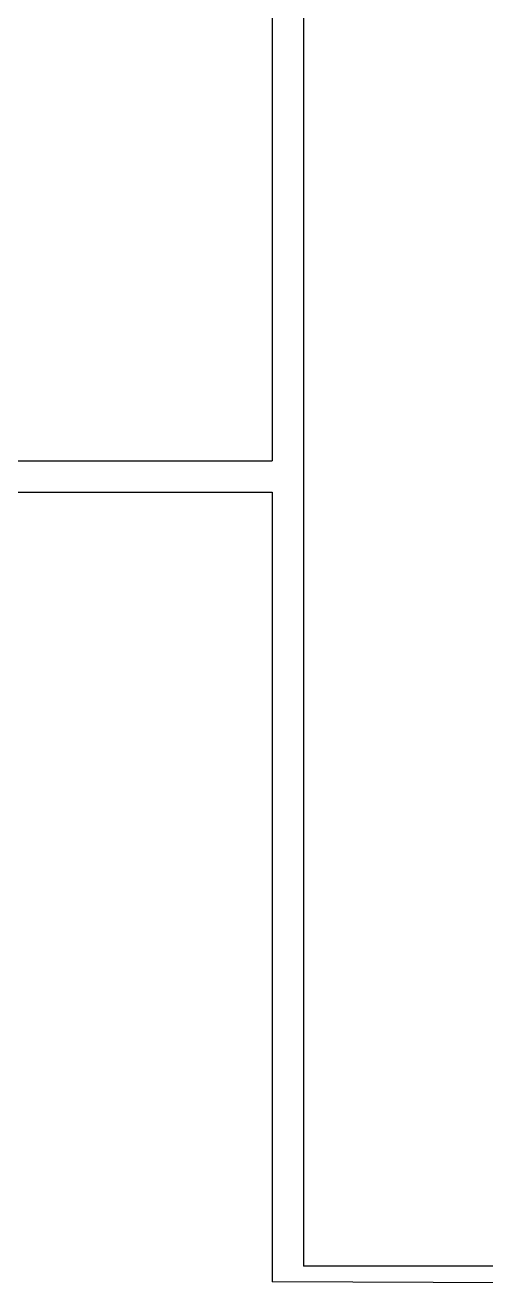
# Model space of a CAD drawing. Header units: millimetres. Extents: x 587797 to 2274247, y 1711 to 439204.
# Drawn here: x 1155642 to 1157844, y 259062 to 265080 of the extents above; entities that cross this region are included whole.
import ezdxf

# ---------------------------------------------------------------- set-up
doc = ezdxf.new("R2010")
doc.units = ezdxf.units.MM

msp = doc.modelspace()

# ---------------------------------------------------------------- linework, layer by layer
for p, q in [((1156822.609, 268996.667), (1156822.609, 262996.667)), ((1156972.609, 268996.667), (1156972.609, 259146.667)), ((1153976.517, 262996.667), (1156822.609, 262996.667)), ((1153987.831, 262846.667), (1156822.609, 262846.667)), ((1156822.609, 262846.667), (1156822.609, 259071.667)), ((1158880.163, 259146.667), (1156972.609, 259146.667)), ((1158880.163, 259061.581), (1156822.609, 259071.667))]:
    msp.add_line(p, q)

doc.saveas('drawing.dxf')
